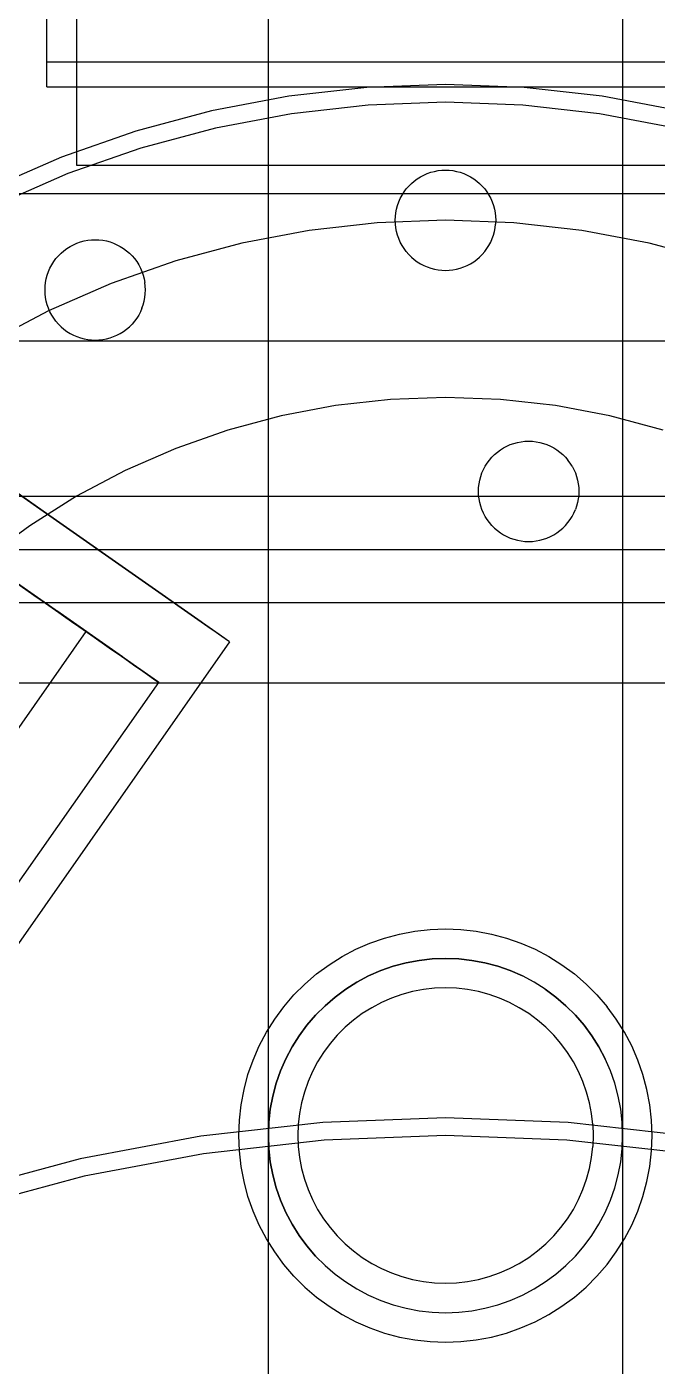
# Model space of a CAD drawing. Header units: millimetres. Extents: x -180 to 1414, y -663 to 972.
# Drawn here: x 1185.82 to 1207.17, y 497.19 to 542.55 of the extents above; entities that cross this region are included whole.
import ezdxf

# ---------------------------------------------------------------- set-up
doc = ezdxf.new("R2010")
doc.units = ezdxf.units.MM
doc.layers.add('TOP', color=8, linetype='Continuous')

msp = doc.modelspace()

# ---------------------------------------------------------------- linework, layer by layer
at = {"layer": 'TOP'}
for p, q in [((1186.5, 541.367), (1186.5, 568.633)), ((1186.5, 540.524), (1186.5, 567.789)), ((1187.5, 562.619), (1187.5, 537.862)), ((1194, 447.5), (1194, 544.9)), ((1206, 544.9), (1206, 447.5)), ((1187.5, 542.622), (1187.5, 537.862)), ((1186.5, 540.524), (1186.5, 541.367)), ((1186.5, 541.367), (1213.5, 541.367)), ((1186.5, 540.524), (1213.5, 540.524)), ((1197.34, 540.5), (1194.694, 540.202)), ((1200, 540.6), (1197.34, 540.5)), ((1202.66, 540.5), (1200, 540.6)), ((1205.306, 540.202), (1202.66, 540.5)), ((1194.694, 540.202), (1192.078, 539.707)), ((1197.384, 539.902), (1194.784, 539.609)), ((1197.384, 539.902), (1194.784, 539.609)), ((1197.384, 539.902), (1194.784, 539.609)), ((1200, 540), (1197.384, 539.902)), ((1200, 540), (1197.384, 539.902)), ((1200, 540), (1197.384, 539.902)), ((1202.616, 539.902), (1200, 540)), ((1202.616, 539.902), (1200, 540)), ((1202.616, 539.902), (1200, 540)), ((1205.216, 539.609), (1202.616, 539.902)), ((1205.216, 539.609), (1202.616, 539.902)), ((1205.216, 539.609), (1202.616, 539.902)), ((1207.922, 539.707), (1205.306, 540.202)), ((1192.078, 539.707), (1189.507, 539.018)), ((1194.784, 539.609), (1192.212, 539.122)), ((1194.784, 539.609), (1192.212, 539.122)), ((1194.784, 539.609), (1192.212, 539.122)), ((1207.788, 539.122), (1205.216, 539.609)), ((1207.788, 539.122), (1205.216, 539.609)), ((1207.788, 539.122), (1205.216, 539.609)), ((1189.507, 539.018), (1186.994, 538.139)), ((1192.212, 539.122), (1189.684, 538.445)), ((1192.212, 539.122), (1189.684, 538.445)), ((1192.212, 539.122), (1189.684, 538.445)), ((1186.994, 538.139), (1184.554, 537.074)), ((1189.684, 538.445), (1187.213, 537.581)), ((1189.684, 538.445), (1187.213, 537.581)), ((1189.684, 538.445), (1187.213, 537.581)), ((1187.5, 537.862), (1212.5, 537.862)), ((1199.262, 537.532), (1199.379, 537.582)), ((1199.379, 537.582), (1199.499, 537.624)), ((1199.499, 537.624), (1199.622, 537.657)), ((1199.622, 537.657), (1199.747, 537.681)), ((1199.747, 537.681), (1199.873, 537.695)), ((1199.873, 537.695), (1200, 537.7)), ((1200, 537.7), (1200.127, 537.695)), ((1200.127, 537.695), (1200.253, 537.681)), ((1200.253, 537.681), (1200.378, 537.657)), ((1200.378, 537.657), (1200.501, 537.624)), ((1200.501, 537.624), (1200.621, 537.582)), ((1200.621, 537.582), (1200.738, 537.532)), ((1187.213, 537.581), (1184.814, 536.534)), ((1187.213, 537.581), (1184.814, 536.534)), ((1187.213, 537.581), (1184.814, 536.534)), ((1198.671, 537.06), (1198.754, 537.156)), ((1198.754, 537.156), (1198.844, 537.246)), ((1198.844, 537.246), (1198.94, 537.329)), ((1198.94, 537.329), (1199.042, 537.405)), ((1199.042, 537.405), (1199.15, 537.472)), ((1199.15, 537.472), (1199.262, 537.532)), ((1200.738, 537.532), (1200.85, 537.472)), ((1200.85, 537.472), (1200.958, 537.405)), ((1200.958, 537.405), (1201.06, 537.329)), ((1201.06, 537.329), (1201.156, 537.246)), ((1201.156, 537.246), (1201.246, 537.156)), ((1201.246, 537.156), (1201.329, 537.06)), ((1186.559, 536.9), (1183.34, 536.9)), ((1186.736, 536.9), (1183.56, 536.9)), ((1189.853, 536.9), (1186.559, 536.9)), ((1189.987, 536.9), (1186.736, 536.9)), ((1193.204, 536.9), (1189.853, 536.9)), ((1193.293, 536.9), (1189.987, 536.9)), ((1196.592, 536.9), (1193.204, 536.9)), ((1196.637, 536.9), (1193.293, 536.9)), ((1200, 536.9), (1196.592, 536.9)), ((1200, 536.9), (1196.637, 536.9)), ((1198.418, 536.621), (1198.468, 536.738)), ((1198.468, 536.738), (1198.528, 536.85)), ((1198.528, 536.85), (1198.595, 536.958)), ((1198.595, 536.958), (1198.671, 537.06)), ((1203.408, 536.9), (1200, 536.9)), ((1203.363, 536.9), (1200, 536.9)), ((1201.329, 537.06), (1201.405, 536.958)), ((1201.405, 536.958), (1201.472, 536.85)), ((1201.472, 536.85), (1201.532, 536.738)), ((1201.532, 536.738), (1201.582, 536.621)), ((1206.707, 536.9), (1203.363, 536.9)), ((1206.796, 536.9), (1203.408, 536.9)), ((1210.013, 536.9), (1206.707, 536.9)), ((1210.147, 536.9), (1206.796, 536.9)), ((1198.305, 536.127), (1198.319, 536.253)), ((1198.319, 536.253), (1198.343, 536.378)), ((1198.343, 536.378), (1198.376, 536.501)), ((1198.376, 536.501), (1198.418, 536.621)), ((1201.582, 536.621), (1201.624, 536.501)), ((1201.624, 536.501), (1201.657, 536.378)), ((1201.657, 536.378), (1201.681, 536.253)), ((1201.681, 536.253), (1201.695, 536.127)), ((1197.683, 535.913), (1195.38, 535.654)), ((1200, 536), (1197.683, 535.913)), ((1198.3, 536), (1198.305, 536.127)), ((1198.305, 535.873), (1198.3, 536)), ((1198.319, 535.747), (1198.305, 535.873)), ((1202.317, 535.913), (1200, 536)), ((1201.681, 535.747), (1201.695, 535.873)), ((1201.695, 536.127), (1201.7, 536)), ((1201.7, 536), (1201.695, 535.873)), ((1204.62, 535.654), (1202.317, 535.913)), ((1187.759, 535.298), (1187.883, 535.321)), ((1187.883, 535.321), (1188.01, 535.336)), ((1188.01, 535.336), (1188.137, 535.34)), ((1188.137, 535.34), (1188.264, 535.336)), ((1188.264, 535.336), (1188.39, 535.321)), ((1188.39, 535.321), (1188.515, 535.298)), ((1195.38, 535.654), (1193.102, 535.223)), ((1198.343, 535.622), (1198.319, 535.747)), ((1198.376, 535.499), (1198.343, 535.622)), ((1198.418, 535.379), (1198.376, 535.499)), ((1198.468, 535.262), (1198.418, 535.379)), ((1201.532, 535.262), (1201.582, 535.379)), ((1201.582, 535.379), (1201.624, 535.499)), ((1201.624, 535.499), (1201.657, 535.622)), ((1201.657, 535.622), (1201.681, 535.747)), ((1206.898, 535.223), (1204.62, 535.654)), ((1186.891, 534.797), (1186.981, 534.886)), ((1186.981, 534.886), (1187.077, 534.969)), ((1187.077, 534.969), (1187.179, 535.045)), ((1187.179, 535.045), (1187.287, 535.113)), ((1187.287, 535.113), (1187.399, 535.172)), ((1187.399, 535.172), (1187.516, 535.223)), ((1187.516, 535.223), (1187.636, 535.265)), ((1187.636, 535.265), (1187.759, 535.298)), ((1188.515, 535.298), (1188.638, 535.265)), ((1188.638, 535.265), (1188.758, 535.223)), ((1188.758, 535.223), (1188.874, 535.172)), ((1188.874, 535.172), (1188.987, 535.113)), ((1188.987, 535.113), (1189.094, 535.045)), ((1189.094, 535.045), (1189.197, 534.969)), ((1189.197, 534.969), (1189.293, 534.886)), ((1189.293, 534.886), (1189.383, 534.797)), ((1193.102, 535.223), (1190.863, 534.623)), ((1198.528, 535.15), (1198.468, 535.262)), ((1198.595, 535.042), (1198.528, 535.15)), ((1198.671, 534.94), (1198.595, 535.042)), ((1198.754, 534.844), (1198.671, 534.94)), ((1201.246, 534.844), (1201.329, 534.94)), ((1201.329, 534.94), (1201.405, 535.042)), ((1201.405, 535.042), (1201.472, 535.15)), ((1201.472, 535.15), (1201.532, 535.262)), ((1209.137, 534.623), (1206.898, 535.223)), ((1186.605, 534.378), (1186.665, 534.49)), ((1186.665, 534.49), (1186.732, 534.598)), ((1186.732, 534.598), (1186.808, 534.7)), ((1186.808, 534.7), (1186.891, 534.797)), ((1190.863, 534.623), (1188.674, 533.857)), ((1189.383, 534.797), (1189.466, 534.7)), ((1189.466, 534.7), (1189.541, 534.598)), ((1189.541, 534.598), (1189.609, 534.49)), ((1189.609, 534.49), (1189.668, 534.378)), ((1198.754, 534.844), (1198.844, 534.754)), ((1198.844, 534.754), (1198.94, 534.671)), ((1198.94, 534.671), (1199.042, 534.595)), ((1199.042, 534.595), (1199.15, 534.528)), ((1199.15, 534.528), (1199.262, 534.468)), ((1199.262, 534.468), (1199.379, 534.418)), ((1199.379, 534.418), (1199.499, 534.376)), ((1200.501, 534.376), (1200.621, 534.418)), ((1200.621, 534.418), (1200.738, 534.468)), ((1200.738, 534.468), (1200.85, 534.528)), ((1200.85, 534.528), (1200.958, 534.595)), ((1200.958, 534.595), (1201.06, 534.671)), ((1201.06, 534.671), (1201.156, 534.754)), ((1201.156, 534.754), (1201.246, 534.844)), ((1186.456, 533.894), (1186.479, 534.019)), ((1186.479, 534.019), (1186.512, 534.141)), ((1186.512, 534.141), (1186.554, 534.261)), ((1186.554, 534.261), (1186.605, 534.378)), ((1189.668, 534.378), (1189.719, 534.261)), ((1189.719, 534.261), (1189.761, 534.141)), ((1189.761, 534.141), (1189.794, 534.019)), ((1189.794, 534.019), (1189.818, 533.894)), ((1199.499, 534.376), (1199.622, 534.343)), ((1199.622, 534.343), (1199.747, 534.319)), ((1199.747, 534.319), (1199.873, 534.305)), ((1199.873, 534.305), (1200, 534.3)), ((1200, 534.3), (1200.127, 534.305)), ((1200.127, 534.305), (1200.253, 534.319)), ((1200.253, 534.319), (1200.378, 534.343)), ((1200.378, 534.343), (1200.501, 534.376)), ((1186.437, 533.64), (1186.442, 533.767)), ((1186.442, 533.513), (1186.437, 533.64)), ((1186.442, 533.767), (1186.456, 533.894)), ((1186.456, 533.387), (1186.442, 533.513)), ((1188.674, 533.857), (1186.55, 532.93)), ((1189.832, 533.767), (1189.818, 533.894)), ((1189.818, 533.387), (1189.832, 533.513)), ((1189.837, 533.64), (1189.832, 533.767)), ((1189.832, 533.513), (1189.837, 533.64)), ((1186.479, 533.262), (1186.456, 533.387)), ((1186.512, 533.139), (1186.479, 533.262)), ((1186.554, 533.019), (1186.512, 533.139)), ((1189.719, 533.019), (1189.761, 533.139)), ((1189.761, 533.139), (1189.794, 533.262)), ((1189.794, 533.262), (1189.818, 533.387)), ((1186.55, 532.93), (1184.5, 531.847)), ((1186.605, 532.903), (1186.554, 533.019)), ((1186.665, 532.79), (1186.605, 532.903)), ((1186.732, 532.683), (1186.665, 532.79)), ((1186.808, 532.58), (1186.732, 532.683)), ((1189.541, 532.683), (1189.466, 532.58)), ((1189.609, 532.79), (1189.541, 532.683)), ((1189.668, 532.903), (1189.609, 532.79)), ((1189.719, 533.019), (1189.668, 532.903)), ((1186.891, 532.484), (1186.808, 532.58)), ((1186.981, 532.394), (1186.891, 532.484)), ((1186.981, 532.394), (1187.077, 532.311)), ((1187.077, 532.311), (1187.179, 532.236)), ((1187.179, 532.236), (1187.287, 532.168)), ((1187.287, 532.168), (1187.399, 532.109)), ((1188.874, 532.109), (1188.987, 532.168)), ((1188.987, 532.168), (1189.094, 532.236)), ((1189.094, 532.236), (1189.197, 532.311)), ((1189.197, 532.311), (1189.293, 532.394)), ((1189.383, 532.484), (1189.293, 532.394)), ((1189.466, 532.58), (1189.383, 532.484)), ((1186.559, 531.9), (1183.34, 531.9)), ((1186.736, 531.9), (1183.56, 531.9)), ((1189.853, 531.9), (1186.559, 531.9)), ((1189.987, 531.9), (1186.736, 531.9)), ((1187.399, 532.109), (1187.516, 532.058)), ((1187.516, 532.058), (1187.636, 532.016)), ((1187.636, 532.016), (1187.759, 531.983)), ((1187.759, 531.983), (1187.883, 531.959)), ((1187.883, 531.959), (1188.01, 531.945)), ((1188.01, 531.945), (1188.137, 531.94)), ((1188.137, 531.94), (1188.264, 531.945)), ((1188.264, 531.945), (1188.39, 531.959)), ((1188.39, 531.959), (1188.515, 531.983)), ((1188.515, 531.983), (1188.638, 532.016)), ((1188.638, 532.016), (1188.758, 532.058)), ((1188.758, 532.058), (1188.874, 532.109)), ((1193.204, 531.9), (1189.853, 531.9)), ((1193.293, 531.9), (1189.987, 531.9)), ((1196.592, 531.9), (1193.204, 531.9)), ((1196.637, 531.9), (1193.293, 531.9)), ((1200, 531.9), (1196.592, 531.9)), ((1200, 531.9), (1196.637, 531.9)), ((1203.408, 531.9), (1200, 531.9)), ((1203.363, 531.9), (1200, 531.9)), ((1206.707, 531.9), (1203.363, 531.9)), ((1206.796, 531.9), (1203.408, 531.9)), ((1210.013, 531.9), (1206.707, 531.9)), ((1210.147, 531.9), (1206.796, 531.9)), ((1186.603, 525.978), (1180.143, 530.502)), ((1187.441, 525.392), (1180.29, 530.398)), ((1189.646, 523.848), (1180.56, 530.21)), ((1189.646, 523.848), (1180.68, 530.126)), ((1190.264, 523.415), (1180.68, 530.126)), ((1190.818, 523.027), (1180.789, 530.049)), ((1191.305, 522.686), (1180.886, 529.981)), ((1190.264, 523.415), (1180.886, 529.981)), ((1190.818, 523.027), (1180.886, 529.981)), ((1191.305, 522.686), (1180.972, 529.921)), ((1191.721, 522.394), (1180.972, 529.921)), ((1191.721, 522.394), (1181.046, 529.869)), ((1191.305, 522.686), (1181.046, 529.869)), ((1192.065, 522.153), (1181.046, 529.869)), ((1198.132, 529.93), (1196.274, 529.721)), ((1200, 530), (1198.132, 529.93)), ((1201.868, 529.93), (1200, 530)), ((1203.726, 529.721), (1201.868, 529.93)), ((1191.721, 522.394), (1181.106, 529.827)), ((1192.335, 521.965), (1181.106, 529.827)), ((1192.065, 522.153), (1181.154, 529.793)), ((1192.335, 521.965), (1181.154, 529.793)), ((1192.528, 521.829), (1181.188, 529.77)), ((1192.645, 521.747), (1181.209, 529.755)), ((1192.684, 521.72), (1181.216, 529.75)), ((1196.274, 529.721), (1194.437, 529.373)), ((1205.563, 529.373), (1203.726, 529.721)), ((1194.437, 529.373), (1192.631, 528.889)), ((1207.369, 528.889), (1205.563, 529.373)), ((1192.631, 528.889), (1190.866, 528.272)), ((1202.563, 528.5), (1202.689, 528.514)), ((1202.689, 528.514), (1202.816, 528.519)), ((1202.816, 528.519), (1202.943, 528.514)), ((1202.943, 528.514), (1203.069, 528.5)), ((1190.866, 528.272), (1189.153, 527.524)), ((1201.57, 527.975), (1201.66, 528.065)), ((1201.66, 528.065), (1201.756, 528.148)), ((1201.756, 528.148), (1201.858, 528.224)), ((1201.858, 528.224), (1201.966, 528.291)), ((1201.966, 528.291), (1202.078, 528.351)), ((1202.078, 528.351), (1202.195, 528.402)), ((1202.195, 528.402), (1202.315, 528.443)), ((1202.315, 528.443), (1202.438, 528.476)), ((1202.438, 528.476), (1202.563, 528.5)), ((1203.069, 528.5), (1203.194, 528.476)), ((1203.194, 528.476), (1203.317, 528.443)), ((1203.317, 528.443), (1203.437, 528.402)), ((1203.437, 528.402), (1203.554, 528.351)), ((1203.554, 528.351), (1203.666, 528.291)), ((1203.666, 528.291), (1203.774, 528.224)), ((1203.774, 528.224), (1203.876, 528.148)), ((1203.876, 528.148), (1203.972, 528.065)), ((1203.972, 528.065), (1204.062, 527.975)), ((1201.284, 527.557), (1201.344, 527.669)), ((1201.344, 527.669), (1201.411, 527.777)), ((1201.411, 527.777), (1201.487, 527.879)), ((1201.487, 527.879), (1201.57, 527.975)), ((1204.062, 527.975), (1204.145, 527.879)), ((1204.221, 527.777), (1204.145, 527.879)), ((1204.288, 527.669), (1204.221, 527.777)), ((1204.288, 527.669), (1204.348, 527.557)), ((1189.153, 527.524), (1187.5, 526.651)), ((1201.135, 527.072), (1201.159, 527.197)), ((1201.159, 527.197), (1201.192, 527.32)), ((1201.192, 527.32), (1201.234, 527.44)), ((1201.234, 527.44), (1201.284, 527.557)), ((1204.348, 527.557), (1204.399, 527.44)), ((1204.399, 527.44), (1204.441, 527.32)), ((1204.441, 527.32), (1204.473, 527.197)), ((1204.473, 527.197), (1204.497, 527.072)), ((1201.116, 526.819), (1201.121, 526.946)), ((1201.121, 526.692), (1201.116, 526.819)), ((1201.121, 526.946), (1201.135, 527.072)), ((1204.497, 527.072), (1204.511, 526.946)), ((1204.511, 526.946), (1204.516, 526.819)), ((1204.516, 526.819), (1204.511, 526.692)), ((1168, 526.651), (1232, 526.651)), ((1186.603, 525.978), (1185.721, 526.596)), ((1187.5, 526.651), (1185.917, 525.656)), ((1201.135, 526.566), (1201.121, 526.692)), ((1201.159, 526.441), (1201.135, 526.566)), ((1201.192, 526.318), (1201.159, 526.441)), ((1201.234, 526.198), (1201.192, 526.318)), ((1204.441, 526.318), (1204.399, 526.198)), ((1204.473, 526.441), (1204.441, 526.318)), ((1204.497, 526.566), (1204.473, 526.441)), ((1204.511, 526.692), (1204.497, 526.566)), ((1187.441, 525.392), (1186.603, 525.978)), ((1201.284, 526.081), (1201.234, 526.198)), ((1201.344, 525.969), (1201.284, 526.081)), ((1201.411, 525.861), (1201.344, 525.969)), ((1201.487, 525.759), (1201.411, 525.861)), ((1204.145, 525.759), (1204.221, 525.861)), ((1204.221, 525.861), (1204.288, 525.969)), ((1204.288, 525.969), (1204.348, 526.081)), ((1204.348, 526.081), (1204.399, 526.198)), ((1185.917, 525.656), (1184.413, 524.546)), ((1188.23, 524.839), (1187.441, 525.392)), ((1201.57, 525.663), (1201.487, 525.759)), ((1201.57, 525.663), (1201.66, 525.573)), ((1201.66, 525.573), (1201.756, 525.49)), ((1201.756, 525.49), (1201.858, 525.414)), ((1201.858, 525.414), (1201.966, 525.347)), ((1201.966, 525.347), (1202.078, 525.287)), ((1203.554, 525.287), (1203.666, 525.347)), ((1203.666, 525.347), (1203.774, 525.414)), ((1203.774, 525.414), (1203.876, 525.49)), ((1203.876, 525.49), (1203.972, 525.573)), ((1203.972, 525.573), (1204.062, 525.663)), ((1204.062, 525.663), (1204.145, 525.759)), ((1202.078, 525.287), (1202.195, 525.237)), ((1202.195, 525.237), (1202.315, 525.195)), ((1202.315, 525.195), (1202.438, 525.162)), ((1202.438, 525.162), (1202.563, 525.138)), ((1202.563, 525.138), (1202.689, 525.124)), ((1202.689, 525.124), (1202.816, 525.119)), ((1202.816, 525.119), (1202.943, 525.124)), ((1202.943, 525.124), (1203.069, 525.138)), ((1203.069, 525.138), (1203.194, 525.162)), ((1203.194, 525.162), (1203.317, 525.195)), ((1203.317, 525.195), (1203.437, 525.237)), ((1203.437, 525.237), (1203.554, 525.287)), ((1169, 524.847), (1231, 524.847)), ((1186.743, 522.828), (1184.397, 524.471)), ((1188.966, 524.323), (1188.23, 524.839)), ((1186.908, 522.712), (1185.091, 523.985)), ((1189.646, 523.848), (1188.966, 524.323)), ((1186.051, 523.312), (1185.311, 523.831)), ((1185.475, 523.716), (1185.948, 523.385)), ((1185.501, 523.698), (1186.229, 523.188)), ((1185.598, 523.63), (1186.059, 523.307)), ((1190.264, 523.415), (1189.646, 523.848)), ((1187.965, 521.972), (1185.948, 523.385)), ((1186.372, 523.088), (1185.948, 523.385)), ((1186.743, 522.828), (1186.051, 523.312)), ((1186.059, 523.307), (1186.47, 523.019)), ((1186.229, 523.188), (1186.908, 522.712)), ((1188.489, 521.606), (1186.372, 523.088)), ((1186.372, 523.088), (1186.746, 522.826)), ((1190.818, 523.027), (1190.264, 523.415)), ((1230, 523.043), (1170, 523.043)), ((1188.61, 521.521), (1186.47, 523.019)), ((1186.47, 523.019), (1186.831, 522.766)), ((1187.382, 522.38), (1186.743, 522.828)), ((1189.346, 521.006), (1186.746, 522.826)), ((1186.746, 522.826), (1187.066, 522.602)), ((1189.055, 521.209), (1186.831, 522.766)), ((1186.831, 522.766), (1187.138, 522.551)), ((1186.908, 522.712), (1187.534, 522.274)), ((1191.305, 522.686), (1190.818, 523.027)), ((1191.721, 522.394), (1191.305, 522.686)), ((1189.674, 520.776), (1187.066, 522.602)), ((1187.066, 522.602), (1187.333, 522.415)), ((1189.434, 520.944), (1187.138, 522.551)), ((1187.138, 522.551), (1187.391, 522.374)), ((1187.333, 522.415), (1187.543, 522.268)), ((1187.965, 521.972), (1187.382, 522.38)), ((1187.391, 522.374), (1187.587, 522.237)), ((1187.534, 522.274), (1188.102, 521.876)), ((1187.697, 522.16), (1187.543, 522.268)), ((1189.988, 520.556), (1187.587, 522.237)), ((1187.587, 522.237), (1187.726, 522.14)), ((1190.241, 520.379), (1187.697, 522.16)), ((1190.123, 520.461), (1187.697, 522.16)), ((1189.934, 520.594), (1187.697, 522.16)), ((1187.792, 522.094), (1187.697, 522.16)), ((1192.065, 522.153), (1191.721, 522.394)), ((1182.666, 514.696), (1187.829, 522.068)), ((1192.684, 521.72), (1184.654, 510.252)), ((1190.159, 520.436), (1187.726, 522.14)), ((1187.726, 522.14), (1187.807, 522.083)), ((1187.829, 522.068), (1187.792, 522.094)), ((1190.259, 520.366), (1187.807, 522.083)), ((1187.807, 522.083), (1187.829, 522.068)), ((1190.259, 520.366), (1187.829, 522.068)), ((1188.489, 521.606), (1187.965, 521.972)), ((1188.102, 521.876), (1188.61, 521.521)), ((1192.335, 521.965), (1192.065, 522.153)), ((1192.528, 521.829), (1192.335, 521.965)), ((1192.645, 521.747), (1192.528, 521.829)), ((1192.684, 521.72), (1192.645, 521.747)), ((1188.95, 521.283), (1188.489, 521.606)), ((1188.61, 521.521), (1189.055, 521.209)), ((1189.346, 521.006), (1188.95, 521.283)), ((1189.055, 521.209), (1189.434, 520.944)), ((1189.674, 520.776), (1189.346, 521.006)), ((1189.434, 520.944), (1189.746, 520.725)), ((1185.124, 512.975), (1190.286, 520.347)), ((1189.934, 520.594), (1189.674, 520.776)), ((1189.746, 520.725), (1189.988, 520.556)), ((1190.123, 520.461), (1189.934, 520.594)), ((1189.988, 520.556), (1190.159, 520.436)), ((1190.241, 520.379), (1190.123, 520.461)), ((1190.159, 520.436), (1190.259, 520.366)), ((1190.286, 520.347), (1190.241, 520.379)), ((1190.259, 520.366), (1190.286, 520.347)), ((1173, 520.336), (1227, 520.336)), ((1197.937, 511.689), (1198.442, 511.824)), ((1198.442, 511.824), (1198.957, 511.922)), ((1198.957, 511.922), (1199.477, 511.98)), ((1199.477, 511.98), (1200, 512)), ((1200, 512), (1200.523, 511.98)), ((1200.523, 511.98), (1201.043, 511.922)), ((1201.043, 511.922), (1201.558, 511.824)), ((1201.558, 511.824), (1202.063, 511.689)), ((1196.5, 511.062), (1196.963, 511.307)), ((1196.963, 511.307), (1197.443, 511.516)), ((1197.443, 511.516), (1197.937, 511.689)), ((1202.063, 511.689), (1202.557, 511.516)), ((1202.557, 511.516), (1203.037, 511.307)), ((1203.037, 511.307), (1203.5, 511.062)), ((1196.057, 510.784), (1196.5, 511.062)), ((1198.665, 510.85), (1198.231, 510.733)), ((1198.231, 510.733), (1198.665, 510.85)), ((1199.106, 510.933), (1198.665, 510.85)), ((1198.665, 510.85), (1199.106, 510.933)), ((1199.552, 510.983), (1199.106, 510.933)), ((1199.106, 510.933), (1199.552, 510.983)), ((1200, 511), (1199.552, 510.983)), ((1199.552, 510.983), (1200, 511)), ((1200.448, 510.983), (1200, 511)), ((1200, 511), (1200.448, 510.983)), ((1200.894, 510.933), (1200.448, 510.983)), ((1200.448, 510.983), (1200.894, 510.933)), ((1201.335, 510.85), (1200.894, 510.933)), ((1200.894, 510.933), (1201.335, 510.85)), ((1201.769, 510.733), (1201.335, 510.85)), ((1201.335, 510.85), (1201.769, 510.733)), ((1203.5, 511.062), (1203.943, 510.784)), ((1195.239, 510.131), (1195.636, 510.473)), ((1195.636, 510.473), (1196.057, 510.784)), ((1197.397, 510.406), (1197, 510.196)), ((1197, 510.196), (1197.397, 510.406)), ((1197.808, 510.585), (1197.397, 510.406)), ((1197.397, 510.406), (1197.808, 510.585)), ((1198.231, 510.733), (1197.808, 510.585)), ((1197.808, 510.585), (1198.231, 510.733)), ((1202.192, 510.585), (1201.769, 510.733)), ((1201.769, 510.733), (1202.192, 510.585)), ((1202.603, 510.406), (1202.192, 510.585)), ((1202.192, 510.585), (1202.603, 510.406)), ((1203, 510.196), (1202.603, 510.406)), ((1203, 510.196), (1202.603, 510.406)), ((1203.943, 510.784), (1204.364, 510.473)), ((1204.761, 510.131), (1204.364, 510.473)), ((1194.869, 509.761), (1195.239, 510.131)), ((1196.62, 509.957), (1196.259, 509.691)), ((1196.259, 509.691), (1196.62, 509.957)), ((1197, 510.196), (1196.62, 509.957)), ((1196.62, 509.957), (1197, 510.196)), ((1199.255, 509.944), (1198.887, 509.875)), ((1199.626, 509.986), (1199.255, 509.944)), ((1200, 510), (1199.626, 509.986)), ((1200.374, 509.986), (1200, 510)), ((1200.745, 509.944), (1200.374, 509.986)), ((1201.113, 509.875), (1200.745, 509.944)), ((1203.38, 509.957), (1203, 510.196)), ((1203.38, 509.957), (1203, 510.196)), ((1203.741, 509.691), (1203.38, 509.957)), ((1203.38, 509.957), (1203.741, 509.691)), ((1205.131, 509.761), (1204.761, 510.131)), ((1194.527, 509.364), (1194.869, 509.761)), ((1196.259, 509.691), (1195.919, 509.398)), ((1195.919, 509.398), (1196.259, 509.691)), ((1197.831, 509.505), (1197.5, 509.33)), ((1198.173, 509.654), (1197.831, 509.505)), ((1198.526, 509.778), (1198.173, 509.654)), ((1198.887, 509.875), (1198.526, 509.778)), ((1201.474, 509.778), (1201.113, 509.875)), ((1201.827, 509.654), (1201.474, 509.778)), ((1202.169, 509.505), (1201.827, 509.654)), ((1202.5, 509.33), (1202.169, 509.505)), ((1204.081, 509.398), (1203.741, 509.691)), ((1203.741, 509.691), (1204.081, 509.398)), ((1205.131, 509.761), (1205.473, 509.364)), ((1194.216, 508.943), (1194.527, 509.364)), ((1195.602, 509.081), (1195.309, 508.741)), ((1195.309, 508.741), (1195.602, 509.081)), ((1195.919, 509.398), (1195.602, 509.081)), ((1195.602, 509.081), (1195.919, 509.398)), ((1197.183, 509.131), (1196.883, 508.909)), ((1197.5, 509.33), (1197.183, 509.131)), ((1202.817, 509.131), (1202.5, 509.33)), ((1203.117, 508.909), (1202.817, 509.131)), ((1204.398, 509.081), (1204.081, 509.398)), ((1204.081, 509.398), (1204.398, 509.081)), ((1204.691, 508.741), (1204.398, 509.081)), ((1204.398, 509.081), (1204.691, 508.741)), ((1205.784, 508.943), (1205.473, 509.364)), ((1193.938, 508.5), (1194.216, 508.943)), ((1195.309, 508.741), (1195.043, 508.38)), ((1195.043, 508.38), (1195.309, 508.741)), ((1196.599, 508.665), (1196.335, 508.401)), ((1196.883, 508.909), (1196.599, 508.665)), ((1203.401, 508.665), (1203.117, 508.909)), ((1203.665, 508.401), (1203.401, 508.665)), ((1204.957, 508.38), (1204.691, 508.741)), ((1204.691, 508.741), (1204.957, 508.38)), ((1206.062, 508.5), (1205.784, 508.943)), ((1193.693, 508.037), (1193.938, 508.5)), ((1195.043, 508.38), (1194.804, 508)), ((1194.804, 508), (1195.043, 508.38)), ((1196.091, 508.117), (1195.869, 507.817)), ((1196.335, 508.401), (1196.091, 508.117)), ((1203.909, 508.117), (1203.665, 508.401)), ((1204.131, 507.817), (1203.909, 508.117)), ((1205.196, 508), (1204.957, 508.38)), ((1204.957, 508.38), (1205.196, 508)), ((1206.307, 508.037), (1206.062, 508.5)), ((1193.484, 507.557), (1193.693, 508.037)), ((1194.804, 508), (1194.594, 507.603)), ((1194.594, 507.603), (1194.804, 508)), ((1195.869, 507.817), (1195.67, 507.5)), ((1204.33, 507.5), (1204.131, 507.817)), ((1205.406, 507.603), (1205.196, 508)), ((1205.196, 508), (1205.406, 507.603)), ((1206.516, 507.557), (1206.307, 508.037)), ((1193.311, 507.063), (1193.484, 507.557)), ((1194.415, 507.192), (1194.267, 506.769)), ((1194.267, 506.769), (1194.415, 507.192)), ((1194.594, 507.603), (1194.415, 507.192)), ((1194.415, 507.192), (1194.594, 507.603)), ((1195.67, 507.5), (1195.495, 507.169)), ((1204.505, 507.169), (1204.33, 507.5)), ((1205.585, 507.192), (1205.406, 507.603)), ((1205.585, 507.192), (1205.406, 507.603)), ((1205.733, 506.769), (1205.585, 507.192)), ((1205.733, 506.769), (1205.585, 507.192)), ((1206.689, 507.063), (1206.516, 507.557)), ((1193.176, 506.558), (1193.311, 507.063)), ((1194.267, 506.769), (1194.15, 506.335)), ((1194.15, 506.335), (1194.267, 506.769)), ((1195.346, 506.827), (1195.222, 506.474)), ((1195.495, 507.169), (1195.346, 506.827)), ((1204.654, 506.827), (1204.505, 507.169)), ((1204.778, 506.474), (1204.654, 506.827)), ((1205.85, 506.335), (1205.733, 506.769)), ((1205.85, 506.335), (1205.733, 506.769)), ((1206.824, 506.558), (1206.689, 507.063)), ((1193.078, 506.043), (1193.176, 506.558)), ((1194.15, 506.335), (1194.067, 505.894)), ((1194.067, 505.894), (1194.15, 506.335)), ((1195.222, 506.474), (1195.125, 506.113)), ((1204.875, 506.113), (1204.778, 506.474)), ((1205.933, 505.894), (1205.85, 506.335)), ((1205.933, 505.894), (1205.85, 506.335)), ((1206.922, 506.043), (1206.824, 506.558)), ((1193.02, 505.523), (1193.078, 506.043)), ((1194.067, 505.894), (1194.017, 505.448)), ((1194.017, 505.448), (1194.067, 505.894)), ((1195.125, 506.113), (1195.056, 505.745)), ((1204.944, 505.745), (1204.875, 506.113)), ((1205.983, 505.448), (1205.933, 505.894)), ((1205.983, 505.448), (1205.933, 505.894)), ((1206.98, 505.523), (1206.922, 506.043)), ((1195.845, 505.445), (1191.713, 504.979)), ((1193, 505), (1193.02, 505.523)), ((1194.017, 505.448), (1194, 505)), ((1194, 505), (1194.017, 505.448)), ((1195.014, 505.374), (1195, 505)), ((1195.056, 505.745), (1195.014, 505.374)), ((1200, 505.6), (1195.845, 505.445)), ((1204.155, 505.445), (1200, 505.6)), ((1208.287, 504.979), (1204.155, 505.445)), ((1204.986, 505.374), (1204.944, 505.745)), ((1204.986, 505.374), (1205, 505)), ((1206, 505), (1205.983, 505.448)), ((1206, 505), (1205.983, 505.448)), ((1207, 505), (1206.98, 505.523)), ((1191.713, 504.979), (1187.628, 504.206)), ((1193.02, 504.477), (1193, 505)), ((1194, 505), (1194.017, 504.552)), ((1194.017, 504.552), (1194, 505)), ((1195, 505), (1195.014, 504.626)), ((1200, 505), (1195.89, 504.846)), ((1200, 505), (1195.89, 504.846)), ((1204.11, 504.846), (1200, 505)), ((1204.11, 504.846), (1200, 505)), ((1205, 505), (1204.986, 504.626)), ((1206, 505), (1205.983, 504.552)), ((1205.983, 504.552), (1206, 505)), ((1206.98, 504.477), (1207, 505)), ((1195.89, 504.846), (1191.803, 504.386)), ((1195.89, 504.846), (1191.803, 504.386)), ((1193.078, 503.957), (1193.02, 504.477)), ((1194.017, 504.552), (1194.067, 504.106)), ((1194.067, 504.106), (1194.017, 504.552)), ((1195.014, 504.626), (1195.056, 504.255)), ((1208.197, 504.386), (1204.11, 504.846)), ((1208.197, 504.386), (1204.11, 504.846)), ((1204.944, 504.255), (1204.986, 504.626)), ((1205.933, 504.106), (1205.983, 504.552)), ((1205.933, 504.106), (1205.983, 504.552)), ((1206.922, 503.957), (1206.98, 504.477)), ((1187.628, 504.206), (1183.612, 503.13)), ((1191.803, 504.386), (1187.761, 503.621)), ((1191.803, 504.386), (1187.761, 503.621)), ((1194.067, 504.106), (1194.15, 503.665)), ((1194.15, 503.665), (1194.067, 504.106)), ((1195.056, 504.255), (1195.125, 503.887)), ((1204.875, 503.887), (1204.944, 504.255)), ((1205.85, 503.665), (1205.933, 504.106)), ((1205.85, 503.665), (1205.933, 504.106)), ((1187.761, 503.621), (1183.788, 502.557)), ((1187.761, 503.621), (1183.788, 502.557)), ((1193.176, 503.442), (1193.078, 503.957)), ((1194.15, 503.665), (1194.267, 503.231)), ((1194.267, 503.231), (1194.15, 503.665)), ((1195.125, 503.887), (1195.222, 503.526)), ((1204.778, 503.526), (1204.875, 503.887)), ((1205.733, 503.231), (1205.85, 503.665)), ((1205.733, 503.231), (1205.85, 503.665)), ((1206.824, 503.442), (1206.922, 503.957)), ((1193.311, 502.937), (1193.176, 503.442)), ((1194.267, 503.231), (1194.415, 502.808)), ((1194.415, 502.808), (1194.267, 503.231)), ((1195.222, 503.526), (1195.346, 503.173)), ((1195.346, 503.173), (1195.495, 502.831)), ((1204.505, 502.831), (1204.654, 503.173)), ((1204.654, 503.173), (1204.778, 503.526)), ((1205.585, 502.808), (1205.733, 503.231)), ((1205.585, 502.808), (1205.733, 503.231)), ((1206.689, 502.937), (1206.824, 503.442)), ((1193.484, 502.443), (1193.311, 502.937)), ((1194.415, 502.808), (1194.594, 502.397)), ((1194.594, 502.397), (1194.415, 502.808)), ((1195.495, 502.831), (1195.67, 502.5)), ((1204.33, 502.5), (1204.505, 502.831)), ((1205.406, 502.397), (1205.585, 502.808)), ((1205.406, 502.397), (1205.585, 502.808)), ((1206.516, 502.443), (1206.689, 502.937)), ((1193.693, 501.963), (1193.484, 502.443)), ((1194.594, 502.397), (1194.804, 502)), ((1194.804, 502), (1194.594, 502.397)), ((1195.67, 502.5), (1195.869, 502.183)), ((1204.131, 502.183), (1204.33, 502.5)), ((1205.196, 502), (1205.406, 502.397)), ((1205.196, 502), (1205.406, 502.397)), ((1206.307, 501.963), (1206.516, 502.443)), ((1193.938, 501.5), (1193.693, 501.963)), ((1194.804, 502), (1195.043, 501.62)), ((1195.043, 501.62), (1194.804, 502)), ((1195.869, 502.183), (1196.091, 501.883)), ((1196.091, 501.883), (1196.335, 501.599)), ((1203.665, 501.599), (1203.909, 501.883)), ((1203.909, 501.883), (1204.131, 502.183)), ((1204.957, 501.62), (1205.196, 502)), ((1204.957, 501.62), (1205.196, 502)), ((1206.062, 501.5), (1206.307, 501.963)), ((1194.216, 501.057), (1193.938, 501.5)), ((1195.043, 501.62), (1195.309, 501.259)), ((1195.309, 501.259), (1195.043, 501.62)), ((1196.335, 501.599), (1196.599, 501.335)), ((1196.599, 501.335), (1196.883, 501.091)), ((1203.117, 501.091), (1203.401, 501.335)), ((1203.401, 501.335), (1203.665, 501.599)), ((1204.691, 501.259), (1204.957, 501.62)), ((1204.691, 501.259), (1204.957, 501.62)), ((1205.784, 501.057), (1206.062, 501.5)), ((1194.527, 500.636), (1194.216, 501.057)), ((1195.309, 501.259), (1195.602, 500.919)), ((1195.602, 500.919), (1195.309, 501.259)), ((1195.602, 500.919), (1195.919, 500.602)), ((1195.919, 500.602), (1195.602, 500.919)), ((1196.883, 501.091), (1197.183, 500.869)), ((1197.183, 500.869), (1197.5, 500.67)), ((1202.5, 500.67), (1202.817, 500.869)), ((1202.817, 500.869), (1203.117, 501.091)), ((1204.081, 500.602), (1204.398, 500.919)), ((1204.081, 500.602), (1204.398, 500.919)), ((1204.398, 500.919), (1204.691, 501.259)), ((1204.398, 500.919), (1204.691, 501.259)), ((1205.473, 500.636), (1205.784, 501.057)), ((1194.869, 500.239), (1194.527, 500.636)), ((1195.919, 500.602), (1196.259, 500.309)), ((1195.919, 500.602), (1196.259, 500.309)), ((1197.5, 500.67), (1197.831, 500.495)), ((1197.831, 500.495), (1198.173, 500.346)), ((1201.827, 500.346), (1202.169, 500.495)), ((1202.169, 500.495), (1202.5, 500.67)), ((1203.741, 500.309), (1204.081, 500.602)), ((1203.741, 500.309), (1204.081, 500.602)), ((1205.131, 500.239), (1205.473, 500.636)), ((1195.239, 499.869), (1194.869, 500.239)), ((1196.259, 500.309), (1196.62, 500.043)), ((1196.259, 500.309), (1196.62, 500.043)), ((1196.62, 500.043), (1197, 499.804)), ((1196.62, 500.043), (1197, 499.804)), ((1198.173, 500.346), (1198.526, 500.222)), ((1198.526, 500.222), (1198.887, 500.125)), ((1198.887, 500.125), (1199.255, 500.056)), ((1199.255, 500.056), (1199.626, 500.014)), ((1199.626, 500.014), (1200, 500)), ((1200, 500), (1200.374, 500.014)), ((1200.374, 500.014), (1200.745, 500.056)), ((1200.745, 500.056), (1201.113, 500.125)), ((1201.113, 500.125), (1201.474, 500.222)), ((1201.474, 500.222), (1201.827, 500.346)), ((1203, 499.804), (1203.38, 500.043)), ((1203, 499.804), (1203.38, 500.043)), ((1203.38, 500.043), (1203.741, 500.309)), ((1203.38, 500.043), (1203.741, 500.309)), ((1204.761, 499.869), (1205.131, 500.239)), ((1195.239, 499.869), (1195.636, 499.527)), ((1195.636, 499.527), (1196.057, 499.216)), ((1197, 499.804), (1197.397, 499.594)), ((1197, 499.804), (1197.397, 499.594)), ((1197.397, 499.594), (1197.808, 499.415)), ((1197.397, 499.594), (1197.808, 499.415)), ((1202.192, 499.415), (1202.603, 499.594)), ((1202.192, 499.415), (1202.603, 499.594)), ((1202.603, 499.594), (1203, 499.804)), ((1202.603, 499.594), (1203, 499.804)), ((1203.943, 499.216), (1204.364, 499.527)), ((1204.364, 499.527), (1204.761, 499.869)), ((1196.057, 499.216), (1196.5, 498.938)), ((1197.808, 499.415), (1198.231, 499.267)), ((1197.808, 499.415), (1198.231, 499.267)), ((1198.231, 499.267), (1198.665, 499.15)), ((1198.231, 499.267), (1198.665, 499.15)), ((1198.665, 499.15), (1199.106, 499.067)), ((1198.665, 499.15), (1199.106, 499.067)), ((1199.106, 499.067), (1199.552, 499.017)), ((1199.106, 499.067), (1199.552, 499.017)), ((1200.448, 499.017), (1200.894, 499.067)), ((1200.448, 499.017), (1200.894, 499.067)), ((1200.894, 499.067), (1201.335, 499.15)), ((1200.894, 499.067), (1201.335, 499.15)), ((1201.335, 499.15), (1201.769, 499.267)), ((1201.335, 499.15), (1201.769, 499.267)), ((1201.769, 499.267), (1202.192, 499.415)), ((1201.769, 499.267), (1202.192, 499.415)), ((1203.5, 498.938), (1203.943, 499.216)), ((1196.5, 498.938), (1196.963, 498.693)), ((1196.963, 498.693), (1197.443, 498.484)), ((1199.552, 499.017), (1200, 499)), ((1199.552, 499.017), (1200, 499)), ((1200, 499), (1200.448, 499.017)), ((1200, 499), (1200.448, 499.017)), ((1202.557, 498.484), (1203.037, 498.693)), ((1203.037, 498.693), (1203.5, 498.938)), ((1197.443, 498.484), (1197.937, 498.311)), ((1197.937, 498.311), (1198.442, 498.176)), ((1198.442, 498.176), (1198.957, 498.078)), ((1201.043, 498.078), (1201.558, 498.176)), ((1201.558, 498.176), (1202.063, 498.311)), ((1202.063, 498.311), (1202.557, 498.484)), ((1198.957, 498.078), (1199.477, 498.02)), ((1199.477, 498.02), (1200, 498)), ((1200, 498), (1200.523, 498.02)), ((1200.523, 498.02), (1201.043, 498.078))]:
    msp.add_line(p, q, dxfattribs=at)

doc.saveas('drawing.dxf')
